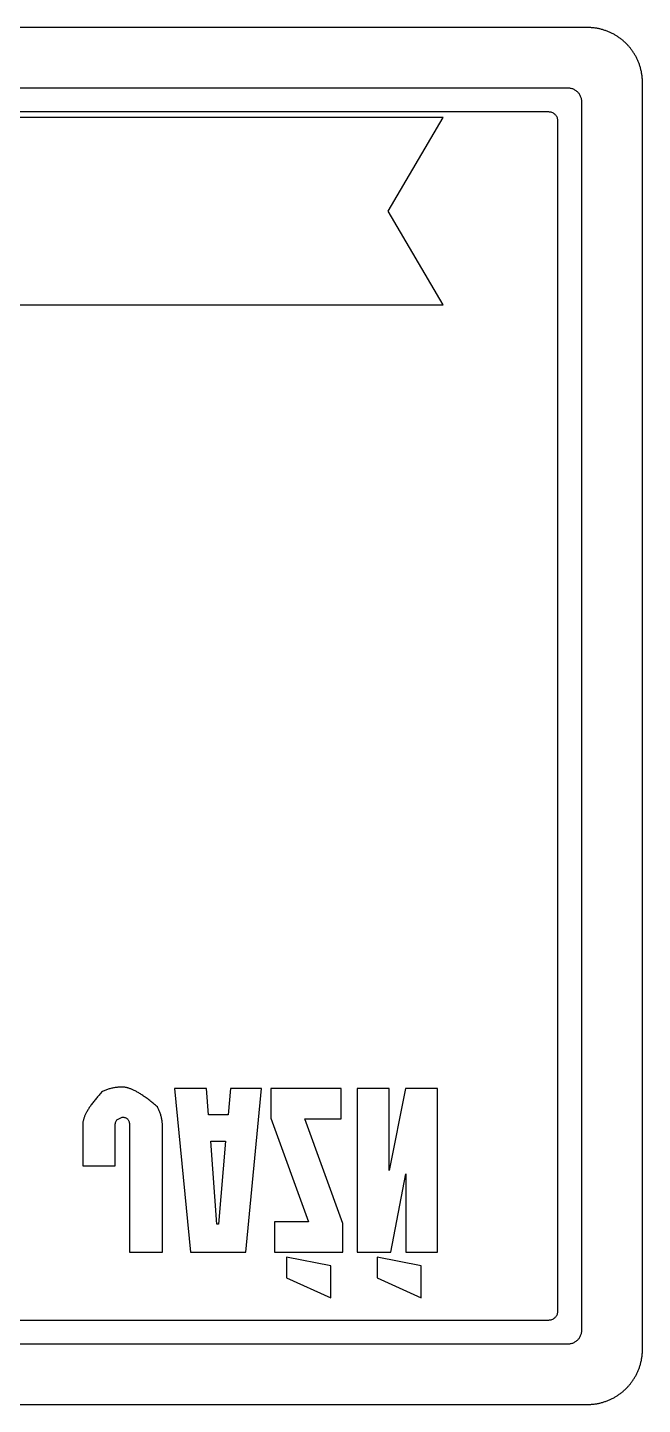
# Model space of a CAD drawing. Header units: millimetres. Extents: x 0 to 200, y 0 to 150.
# Drawn here: x 133.1 to 200, y 0 to 150 of the extents above; entities that cross this region are included whole.
import ezdxf

# ---------------------------------------------------------------- set-up
doc = ezdxf.new("R2010")
doc.units = ezdxf.units.MM
for name, color, linetype, lineweight in [('CUT_OUTER', 1, 'CONTINUOUS', 25), ('ENGRAVE_FILL', 8, 'CONTINUOUS', 25), ('ENGRAVE_VECTOR', 7, 'CONTINUOUS', 25)]:
    doc.layers.add(name, color=color, linetype=linetype, lineweight=lineweight)

msp = doc.modelspace()

# ---------------------------------------------------------------- linework, layer by layer
at = {"layer": 'CUT_OUTER'}
msp.add_lwpolyline([(6, 0), (194, 0), (194.094513, 0.000729), (194.188674, 0.002909), (194.282471, 0.00653), (194.375895, 0.01158), (194.468934, 0.01805), (194.561578, 0.025928), (194.653817, 0.035204), (194.745639, 0.045866), (194.837034, 0.057906), (194.927991, 0.071311), (195.0185, 0.086071), (195.108549, 0.102175), (195.198129, 0.119614), (195.287228, 0.138375), (195.375837, 0.158449), (195.463943, 0.179825), (195.551537, 0.202491), (195.638608, 0.226439), (195.725146, 0.251655), (195.811138, 0.278132), (195.896576, 0.305856), (195.981448, 0.334818), (196.065743, 0.365008), (196.149452, 0.396413), (196.232562, 0.429025), (196.315065, 0.462832), (196.396948, 0.497823), (196.478201, 0.533988), (196.558814, 0.571316), (196.638776, 0.609796), (196.718076, 0.649418), (196.796703, 0.690171), (196.874648, 0.732045), (196.951898, 0.775029), (197.028444, 0.819111), (197.104276, 0.864282), (197.179381, 0.910531), (197.25375, 0.957847), (197.327372, 1.006219), (197.400236, 1.055637), (197.472331, 1.10609), (197.543648, 1.157568), (197.614175, 1.210059), (197.683901, 1.263554), (197.752816, 1.318041), (197.82091, 1.37351), (197.888171, 1.429949), (197.954589, 1.48735), (198.020153, 1.5457), (198.084853, 1.604989), (198.148677, 1.665206), (198.211616, 1.726342), (198.273658, 1.788384), (198.334794, 1.851323), (198.395011, 1.915147), (198.4543, 1.979847), (198.51265, 2.045411), (198.570051, 2.111829), (198.62649, 2.17909), (198.681959, 2.247184), (198.736446, 2.316099), (198.789941, 2.385825), (198.842432, 2.456352), (198.89391, 2.527669), (198.944363, 2.599764), (198.993781, 2.672628), (199.042153, 2.74625), (199.089469, 2.820619), (199.135718, 2.895724), (199.180889, 2.971556), (199.224971, 3.048102), (199.267955, 3.125352), (199.309829, 3.203297), (199.350582, 3.281924), (199.390204, 3.361224), (199.428684, 3.441186), (199.466012, 3.521799), (199.502177, 3.603052), (199.537168, 3.684935), (199.570975, 3.767438), (199.603587, 3.850548), (199.634992, 3.934257), (199.665182, 4.018552), (199.694144, 4.103424), (199.721868, 4.188862), (199.748345, 4.274854), (199.773561, 4.361392), (199.797509, 4.448463), (199.820175, 4.536057), (199.841551, 4.624163), (199.861625, 4.712772), (199.880386, 4.801871), (199.897825, 4.891451), (199.913929, 4.9815), (199.928689, 5.072009), (199.942094, 5.162966), (199.954134, 5.254361), (199.964796, 5.346183), (199.974072, 5.438422), (199.98195, 5.531066), (199.98842, 5.624105), (199.99347, 5.717529), (199.997091, 5.811326), (199.999271, 5.905487), (200, 6), (200, 144), (199.999271, 144.094513), (199.997091, 144.188674), (199.99347, 144.282471), (199.98842, 144.375895), (199.98195, 144.468934), (199.974072, 144.561578), (199.964796, 144.653817), (199.954134, 144.745639), (199.942094, 144.837034), (199.928689, 144.927991), (199.913929, 145.0185), (199.897825, 145.108549), (199.880386, 145.198129), (199.861625, 145.287228), (199.841551, 145.375837), (199.820175, 145.463943), (199.797509, 145.551537), (199.773561, 145.638608), (199.748345, 145.725146), (199.721868, 145.811138), (199.694144, 145.896576), (199.665182, 145.981448), (199.634992, 146.065743), (199.603587, 146.149452), (199.570975, 146.232562), (199.537168, 146.315065), (199.502177, 146.396948), (199.466012, 146.478201), (199.428684, 146.558814), (199.390204, 146.638776), (199.350582, 146.718076), (199.309829, 146.796703), (199.267955, 146.874648), (199.224971, 146.951898), (199.180889, 147.028444), (199.135718, 147.104276), (199.089469, 147.179381), (199.042153, 147.25375), (198.993781, 147.327372), (198.944363, 147.400236), (198.89391, 147.472331), (198.842432, 147.543648), (198.789941, 147.614175), (198.736446, 147.683901), (198.681959, 147.752816), (198.62649, 147.82091), (198.570051, 147.888171), (198.51265, 147.954589), (198.4543, 148.020153), (198.395011, 148.084853), (198.334794, 148.148677), (198.273658, 148.211616), (198.211616, 148.273658), (198.148677, 148.334794), (198.084853, 148.395011), (198.020153, 148.4543), (197.954589, 148.51265), (197.888171, 148.570051), (197.82091, 148.62649), (197.752816, 148.681959), (197.683901, 148.736446), (197.614175, 148.789941), (197.543648, 148.842432), (197.472331, 148.89391), (197.400236, 148.944363), (197.327372, 148.993781), (197.25375, 149.042153), (197.179381, 149.089469), (197.104276, 149.135718), (197.028444, 149.180889), (196.951898, 149.224971), (196.874648, 149.267955), (196.796703, 149.309829), (196.718076, 149.350582), (196.638776, 149.390204), (196.558814, 149.428684), (196.478201, 149.466012), (196.396948, 149.502177), (196.315065, 149.537168), (196.232562, 149.570975), (196.149452, 149.603587), (196.065743, 149.634992), (195.981448, 149.665182), (195.896576, 149.694144), (195.811138, 149.721868), (195.725146, 149.748345), (195.638608, 149.773561), (195.551537, 149.797509), (195.463943, 149.820175), (195.375837, 149.841551), (195.287228, 149.861625), (195.198129, 149.880386), (195.108549, 149.897825), (195.0185, 149.913929), (194.927991, 149.928689), (194.837034, 149.942094), (194.745639, 149.954134), (194.653817, 149.964796), (194.561578, 149.974072), (194.468934, 149.98195), (194.375895, 149.98842), (194.282471, 149.99347), (194.188674, 149.997091), (194.094513, 149.999271), (194, 150), (6, 150)], dxfattribs=at)
at = {"layer": 'ENGRAVE_FILL'}
for points in [[(143.412418, 34.572211), (143.308101, 34.571331), (143.204587, 34.568691), (143.101877, 34.564291), (142.99997, 34.558131), (142.898866, 34.550211), (142.798566, 34.540531), (142.69907, 34.529091), (142.600376, 34.515891), (142.502487, 34.500931), (142.405401, 34.484212), (142.309118, 34.465732), (142.213639, 34.445492), (142.118963, 34.423492), (142.025091, 34.399732), (141.932022, 34.374212), (141.839757, 34.346933), (141.748295, 34.317893), (141.657636, 34.287093), (141.567782, 34.254533), (141.47873, 34.220214), (141.390482, 34.184134), (141.303038, 34.146294), (141.216397, 34.106695), (141.121659, 34.005071), (141.029051, 33.904396), (140.938571, 33.804671), (140.850221, 33.705896), (140.763999, 33.60807), (140.679906, 33.511194), (140.597942, 33.415267), (140.518107, 33.32029), (140.440401, 33.226262), (140.364824, 33.133184), (140.291376, 33.041055), (140.220057, 32.949876), (140.150867, 32.859646), (140.083805, 32.770366), (140.018873, 32.682035), (139.95607, 32.594654), (139.895395, 32.508223), (139.83685, 32.422741), (139.780433, 32.338208), (139.726145, 32.254625), (139.673986, 32.171991), (139.623956, 32.090308), (139.576056, 32.009573), (139.530284, 31.929788), (139.48664, 31.850953), (139.445126, 31.773067), (139.405741, 31.696131), (139.368485, 31.620144), (139.333357, 31.545106), (139.300359, 31.471019), (139.26949, 31.39788), (139.240749, 31.325692), (139.214137, 31.254452), (139.189655, 31.184163), (139.167301, 31.114823), (139.147076, 31.046432), (139.12898, 30.978991), (139.113013, 30.912499), (139.099175, 30.846957), (139.087466, 30.782364), (139.077886, 30.718721), (139.070435, 30.656028), (139.065112, 30.594284), (139.061919, 30.53349), (139.060854, 30.473645), (139.060854, 26.010761), (142.582585, 26.010761), (142.582585, 30.261126), (142.584897, 30.362325), (142.591831, 30.459027), (142.603387, 30.551231), (142.619567, 30.638937), (142.640369, 30.722145), (142.665794, 30.800855), (142.695841, 30.875068), (142.730511, 30.944783), (142.769804, 31.01), (143.371939, 31.293358), (143.458302, 31.290328), (143.53973, 31.281239), (143.616222, 31.26609), (143.68778, 31.244882), (143.754403, 31.217615), (143.816091, 31.184288), (143.872843, 31.144901), (143.924661, 31.099455), (143.971544, 31.04795), (144.013492, 30.990385), (144.050504, 30.926761), (144.082582, 30.857077), (144.109724, 30.781334), (144.131932, 30.699531), (144.149205, 30.611669), (144.161542, 30.517747), (144.168945, 30.417766), (144.171412, 30.311726), (144.171412, 16.599239), (147.763983, 16.599239), (147.763983, 29.957529), (147.763159, 30.065951), (147.760689, 30.173251), (147.756572, 30.279428), (147.750809, 30.384482), (147.743399, 30.488413), (147.734341, 30.591221), (147.723638, 30.692907), (147.711287, 30.79347), (147.69729, 30.89291), (147.681646, 30.991227), (147.664355, 31.088422), (147.645418, 31.184494), (147.624834, 31.279443), (147.602603, 31.373269), (147.578725, 31.465973), (147.553201, 31.557554), (147.52603, 31.648011), (147.497212, 31.737347), (147.466748, 31.825559), (147.434636, 31.912649), (147.400878, 31.998616), (147.365474, 32.08346), (147.328422, 32.167181), (147.289724, 32.24978), (147.249379, 32.331256), (147.207387, 32.411609), (147.098416, 32.504527), (146.990622, 32.595403), (146.884004, 32.684237), (146.778563, 32.771028), (146.674298, 32.855778), (146.57121, 32.938485), (146.469298, 33.01915), (146.368563, 33.097773), (146.269004, 33.174354), (146.170622, 33.248893), (146.073416, 33.32139), (145.977387, 33.391844), (145.882534, 33.460256), (145.788858, 33.526626), (145.696358, 33.590954), (145.605035, 33.65324), (145.514889, 33.713484), (145.425918, 33.771685), (145.338125, 33.827845), (145.251508, 33.881962), (145.166067, 33.934037), (145.081803, 33.98407), (144.998715, 34.03206), (144.916804, 34.078009), (144.83607, 34.121915), (144.756512, 34.163779), (144.67813, 34.203601), (144.600925, 34.241381), (144.524897, 34.277119), (144.450045, 34.310815), (144.376369, 34.342468), (144.30387, 34.372079), (144.232548, 34.399649), (144.162402, 34.425176), (144.093432, 34.44866), (144.02564, 34.470103), (143.959023, 34.489503), (143.893583, 34.506862), (143.82932, 34.522178), (143.766233, 34.535452), (143.704323, 34.546684), (143.643589, 34.555874), (143.584031, 34.563021), (143.525651, 34.568127), (143.468446, 34.57119)], [(149.058927, 34.410292), (150.779313, 16.599239), (156.820903, 16.599239), (158.510929, 34.410292), (155.140997, 34.410292), (154.887999, 31.536236), (152.742577, 31.536236), (152.519939, 34.410292)], [(159.552876, 34.410292), (159.552876, 31.171919), (163.631202, 19.878092), (159.947553, 19.878092), (159.947553, 16.599239), (167.385691, 16.599239), (167.385691, 19.716173), (163.236526, 31.131439), (167.213653, 31.131439), (167.213653, 34.410292)], [(168.933634, 34.410292), (168.933634, 16.599239), (172.597044, 16.599239), (174.23647, 25.130329), (174.23647, 16.599239), (177.677242, 16.599239), (177.677242, 34.410292), (174.195991, 34.410292), (172.414885, 25.504765), (172.414885, 34.410292)], [(152.995575, 28.692539), (154.614761, 28.692539), (153.835528, 19.635214), (153.673609, 19.635214)], [(161.263142, 16.062883), (161.263142, 13.806142), (166.070102, 11.6), (166.070102, 15.111611)], [(171.109416, 16.062883), (171.109416, 13.806142), (175.916376, 11.6), (175.916376, 15.111611)]]:
    msp.add_lwpolyline(points, close=True, dxfattribs=at)
at = {"layer": 'ENGRAVE_VECTOR'}
for points in [[(8.1, 6.6), (191.9, 6.6), (191.991332, 6.602739), (192.081222, 6.610852), (192.169514, 6.624181), (192.256051, 6.642569), (192.340674, 6.665859), (192.423226, 6.693893), (192.503551, 6.726514), (192.581491, 6.763565), (192.656889, 6.804889), (192.729587, 6.850328), (192.799428, 6.899724), (192.866255, 6.952922), (192.929911, 7.009763), (192.990237, 7.070089), (193.047078, 7.133745), (193.100276, 7.200572), (193.149672, 7.270413), (193.195111, 7.343111), (193.236435, 7.418509), (193.273486, 7.496449), (193.306107, 7.576774), (193.334141, 7.659326), (193.357431, 7.743949), (193.375819, 7.830486), (193.389148, 7.918778), (193.397261, 8.008668), (193.4, 8.1), (193.4, 141.9), (193.397261, 141.991332), (193.389148, 142.081222), (193.375819, 142.169514), (193.357431, 142.256051), (193.334141, 142.340674), (193.306107, 142.423226), (193.273486, 142.503551), (193.236435, 142.581491), (193.195111, 142.656889), (193.149672, 142.729587), (193.100276, 142.799428), (193.047078, 142.866255), (192.990237, 142.929911), (192.929911, 142.990237), (192.866255, 143.047078), (192.799428, 143.100276), (192.729587, 143.149672), (192.656889, 143.195111), (192.581491, 143.236435), (192.503551, 143.273486), (192.423226, 143.306107), (192.340674, 143.334141), (192.256051, 143.357431), (192.169514, 143.375819), (192.081222, 143.389148), (191.991332, 143.397261), (191.9, 143.4), (8.1, 143.4)], [(10.2, 9.2), (189.8, 9.2), (189.890978, 9.204089), (189.979676, 9.216121), (190.065741, 9.235741), (190.148818, 9.262595), (190.228553, 9.296331), (190.304593, 9.336593), (190.376583, 9.383027), (190.44417, 9.435281), (190.507, 9.493), (190.564719, 9.55583), (190.616973, 9.623417), (190.663407, 9.695407), (190.703669, 9.771447), (190.737405, 9.851182), (190.764259, 9.934259), (190.783879, 10.020324), (190.795911, 10.109022), (190.8, 10.2), (190.8, 139.8), (190.795911, 139.890978), (190.783879, 139.979676), (190.764259, 140.065741), (190.737405, 140.148818), (190.703669, 140.228553), (190.663407, 140.304593), (190.616973, 140.376583), (190.564719, 140.44417), (190.507, 140.507), (190.44417, 140.564719), (190.376583, 140.616973), (190.304593, 140.663407), (190.228553, 140.703669), (190.148818, 140.737405), (190.065741, 140.764259), (189.979676, 140.783879), (189.890978, 140.795911), (189.8, 140.8), (10.2, 140.8)]]:
    msp.add_lwpolyline(points, dxfattribs=at)
msp.add_lwpolyline([(21.68, 119.8), (178.32, 119.8), (172.32, 130), (178.32, 140.2), (21.68, 140.2), (27.68, 130)], close=True, dxfattribs=at)

doc.saveas('drawing.dxf')
